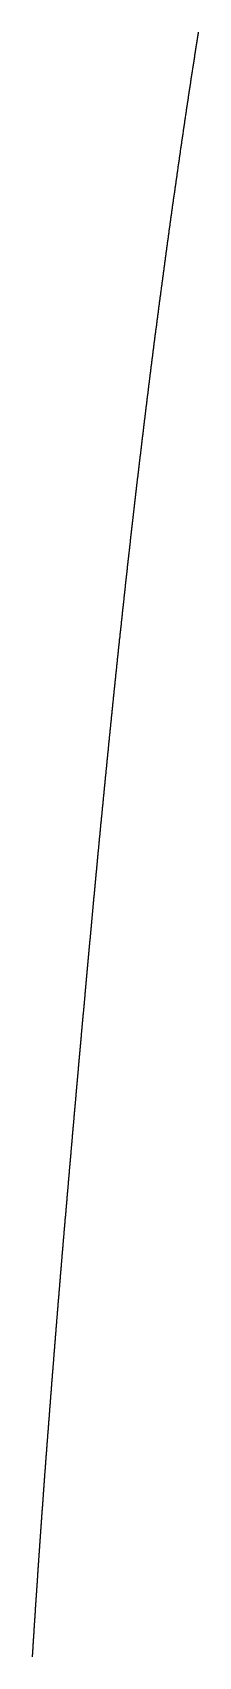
# Model space of a CAD drawing. Header units: millimetres. Extents: x 88 to 97873, y 32 to 55088.
# Drawn here: x 47980.59 to 47983.07, y 5196.91 to 5221.19 of the extents above; entities that cross this region are included whole.
import ezdxf

# ---------------------------------------------------------------- set-up
doc = ezdxf.new("R2010")
doc.units = ezdxf.units.MM
doc.header["$LTSCALE"] = 0.3

msp = doc.modelspace()

# ---------------------------------------------------------------- linework, layer by layer
msp.add_lwpolyline([(47980.592, 5196.908), (47980.593, 5196.922), (47980.594, 5196.937), (47980.595, 5196.952), (47980.596, 5196.967), (47980.597, 5196.981), (47980.598, 5196.996), (47980.599, 5197.011), (47980.6, 5197.026), (47980.601, 5197.04), (47980.602, 5197.055), (47980.602, 5197.07), (47980.603, 5197.085), (47980.604, 5197.099), (47980.605, 5197.114), (47980.606, 5197.129), (47980.607, 5197.143), (47980.608, 5197.158), (47980.609, 5197.173), (47980.61, 5197.188), (47980.611, 5197.202), (47980.612, 5197.217), (47980.613, 5197.232), (47980.614, 5197.246), (47980.615, 5197.261), (47980.616, 5197.276), (47980.617, 5197.29), (47980.618, 5197.305), (47980.618, 5197.32), (47980.619, 5197.334), (47980.62, 5197.349), (47980.621, 5197.364), (47980.622, 5197.378), (47980.623, 5197.393), (47980.624, 5197.407), (47980.625, 5197.422), (47980.626, 5197.437), (47980.627, 5197.451), (47980.628, 5197.466), (47980.629, 5197.481), (47980.63, 5197.495), (47980.631, 5197.51), (47980.632, 5197.524), (47980.633, 5197.539), (47980.634, 5197.554), (47980.635, 5197.568), (47980.636, 5197.583), (47980.637, 5197.597), (47980.638, 5197.612), (47980.639, 5197.626), (47980.639, 5197.641), (47980.64, 5197.656), (47980.641, 5197.67), (47980.642, 5197.685), (47980.643, 5197.699), (47980.644, 5197.714), (47980.645, 5197.728), (47980.646, 5197.743), (47980.647, 5197.757), (47980.648, 5197.772), (47980.649, 5197.786), (47980.65, 5197.801), (47980.651, 5197.816), (47980.652, 5197.83), (47980.653, 5197.845), (47980.654, 5197.859), (47980.655, 5197.874), (47980.656, 5197.888), (47980.657, 5197.903), (47980.658, 5197.917), (47980.659, 5197.932), (47980.66, 5197.946), (47980.661, 5197.96), (47980.662, 5197.975), (47980.663, 5197.989), (47980.664, 5198.004), (47980.665, 5198.018), (47980.666, 5198.033), (47980.667, 5198.047), (47980.668, 5198.062), (47980.669, 5198.076), (47980.67, 5198.091), (47980.671, 5198.105), (47980.672, 5198.12), (47980.672, 5198.134), (47980.673, 5198.148), (47980.674, 5198.163), (47980.675, 5198.177), (47980.676, 5198.192), (47980.677, 5198.206), (47980.678, 5198.22), (47980.679, 5198.235), (47980.68, 5198.249), (47980.681, 5198.264), (47980.682, 5198.278), (47980.683, 5198.292), (47980.684, 5198.307), (47980.685, 5198.321), (47980.686, 5198.336), (47980.687, 5198.35), (47980.688, 5198.364), (47980.689, 5198.379), (47980.69, 5198.393), (47980.691, 5198.407), (47980.692, 5198.422), (47980.693, 5198.436), (47980.694, 5198.451), (47980.695, 5198.465), (47980.696, 5198.479), (47980.697, 5198.494), (47980.698, 5198.508), (47980.699, 5198.522), (47980.7, 5198.537), (47980.701, 5198.551), (47980.702, 5198.565), (47980.703, 5198.58), (47980.704, 5198.594), (47980.705, 5198.608), (47980.706, 5198.622), (47980.707, 5198.637), (47980.708, 5198.651), (47980.709, 5198.665), (47980.71, 5198.68), (47980.711, 5198.694), (47980.712, 5198.708), (47980.713, 5198.723), (47980.714, 5198.737), (47980.715, 5198.751), (47980.716, 5198.765), (47980.717, 5198.78), (47980.718, 5198.794), (47980.719, 5198.808), (47980.72, 5198.822), (47980.721, 5198.837), (47980.722, 5198.851), (47980.723, 5198.865), (47980.724, 5198.879), (47980.725, 5198.894), (47980.726, 5198.908), (47980.727, 5198.922), (47980.728, 5198.936), (47980.729, 5198.951), (47980.73, 5198.965), (47980.731, 5198.979), (47980.732, 5198.993), (47980.733, 5199.008), (47980.734, 5199.022), (47980.735, 5199.036), (47980.736, 5199.05), (47980.737, 5199.064), (47980.738, 5199.079), (47980.739, 5199.093), (47980.74, 5199.107), (47980.741, 5199.121), (47980.742, 5199.135), (47980.743, 5199.149), (47980.745, 5199.164), (47980.746, 5199.178), (47980.747, 5199.192), (47980.748, 5199.206), (47980.749, 5199.22), (47980.75, 5199.235), (47980.751, 5199.249), (47980.752, 5199.263), (47980.753, 5199.277), (47980.754, 5199.291), (47980.755, 5199.305), (47980.756, 5199.319), (47980.757, 5199.334), (47980.758, 5199.348), (47980.759, 5199.362), (47980.76, 5199.376), (47980.761, 5199.39), (47980.762, 5199.404), (47980.763, 5199.418), (47980.764, 5199.433), (47980.765, 5199.447), (47980.766, 5199.461), (47980.767, 5199.475), (47980.768, 5199.489), (47980.769, 5199.503), (47980.77, 5199.517), (47980.771, 5199.531), (47980.772, 5199.545), (47980.773, 5199.559), (47980.774, 5199.574), (47980.775, 5199.588), (47980.776, 5199.602), (47980.777, 5199.616), (47980.778, 5199.63), (47980.779, 5199.644), (47980.781, 5199.658), (47980.782, 5199.672), (47980.783, 5199.686), (47980.784, 5199.7), (47980.785, 5199.714), (47980.786, 5199.728), (47980.787, 5199.742), (47980.788, 5199.757), (47980.789, 5199.771), (47980.79, 5199.785), (47980.791, 5199.799), (47980.792, 5199.813), (47980.793, 5199.827), (47980.794, 5199.841), (47980.795, 5199.855), (47980.796, 5199.869), (47980.797, 5199.883), (47980.798, 5199.897), (47980.799, 5199.911), (47980.8, 5199.925), (47980.801, 5199.939), (47980.802, 5199.953), (47980.803, 5199.967), (47980.805, 5199.981), (47980.806, 5199.995), (47980.807, 5200.009), (47980.808, 5200.023), (47980.809, 5200.037), (47980.81, 5200.051), (47980.811, 5200.065), (47980.812, 5200.079), (47980.813, 5200.093), (47980.814, 5200.107), (47980.815, 5200.121), (47980.816, 5200.135), (47980.817, 5200.149), (47980.818, 5200.163), (47980.819, 5200.177), (47980.82, 5200.191), (47980.821, 5200.205), (47980.822, 5200.219), (47980.823, 5200.233), (47980.825, 5200.247), (47980.826, 5200.261), (47980.827, 5200.275), (47980.828, 5200.289), (47980.829, 5200.303), (47980.83, 5200.316), (47980.831, 5200.33), (47980.832, 5200.344), (47980.833, 5200.358), (47980.834, 5200.372), (47980.835, 5200.386), (47980.836, 5200.4), (47980.837, 5200.414), (47980.838, 5200.428), (47980.839, 5200.442), (47980.84, 5200.456), (47980.842, 5200.47), (47980.843, 5200.484), (47980.844, 5200.498), (47980.845, 5200.511), (47980.846, 5200.525), (47980.847, 5200.539), (47980.848, 5200.553), (47980.849, 5200.567), (47980.85, 5200.581), (47980.851, 5200.595), (47980.852, 5200.609), (47980.853, 5200.623), (47980.854, 5200.637), (47980.855, 5200.65), (47980.857, 5200.664), (47980.858, 5200.678), (47980.859, 5200.692), (47980.86, 5200.706), (47980.861, 5200.72), (47980.862, 5200.734), (47980.863, 5200.748), (47980.864, 5200.762), (47980.865, 5200.775), (47980.866, 5200.789), (47980.867, 5200.803), (47980.868, 5200.817), (47980.869, 5200.831), (47980.871, 5200.845), (47980.872, 5200.859), (47980.873, 5200.872), (47980.874, 5200.886), (47980.875, 5200.9), (47980.876, 5200.914), (47980.877, 5200.928), (47980.878, 5200.942), (47980.879, 5200.955), (47980.88, 5200.969), (47980.881, 5200.983), (47980.882, 5200.997), (47980.883, 5201.011), (47980.885, 5201.025), (47980.886, 5201.038), (47980.887, 5201.052), (47980.888, 5201.066), (47980.889, 5201.08), (47980.89, 5201.094), (47980.891, 5201.108), (47980.892, 5201.121), (47980.893, 5201.135), (47980.894, 5201.149), (47980.895, 5201.163), (47980.897, 5201.177), (47980.898, 5201.19), (47980.899, 5201.204), (47980.9, 5201.218), (47980.901, 5201.232), (47980.902, 5201.246), (47980.903, 5201.259), (47980.904, 5201.273), (47980.905, 5201.287), (47980.906, 5201.301), (47980.907, 5201.315), (47980.909, 5201.328), (47980.91, 5201.342), (47980.911, 5201.356), (47980.912, 5201.37), (47980.913, 5201.384), (47980.914, 5201.397), (47980.915, 5201.411), (47980.916, 5201.425), (47980.917, 5201.439), (47980.918, 5201.452), (47980.92, 5201.466), (47980.921, 5201.48), (47980.922, 5201.494), (47980.923, 5201.507), (47980.924, 5201.521), (47980.925, 5201.535), (47980.926, 5201.549), (47980.927, 5201.562), (47980.928, 5201.576), (47980.929, 5201.59), (47980.931, 5201.604), (47980.932, 5201.617), (47980.933, 5201.631), (47980.934, 5201.645), (47980.935, 5201.659), (47980.936, 5201.672), (47980.937, 5201.686), (47980.938, 5201.7), (47980.939, 5201.714), (47980.94, 5201.727), (47980.942, 5201.741), (47980.943, 5201.755), (47980.944, 5201.769), (47980.945, 5201.782), (47980.946, 5201.796), (47980.947, 5201.81), (47980.948, 5201.823), (47980.949, 5201.837), (47980.95, 5201.851), (47980.952, 5201.865), (47980.953, 5201.878), (47980.954, 5201.892), (47980.955, 5201.906), (47980.956, 5201.919), (47980.957, 5201.933), (47980.958, 5201.947), (47980.959, 5201.961), (47980.961, 5201.974), (47980.962, 5201.988), (47980.963, 5202.002), (47980.964, 5202.015), (47980.965, 5202.029), (47980.966, 5202.043), (47980.967, 5202.057), (47980.968, 5202.07), (47980.969, 5202.084), (47980.971, 5202.098), (47980.972, 5202.111), (47980.973, 5202.125), (47980.974, 5202.139), (47980.975, 5202.152), (47980.976, 5202.166), (47980.977, 5202.18), (47980.978, 5202.193), (47980.98, 5202.207), (47980.981, 5202.221), (47980.982, 5202.234), (47980.983, 5202.248), (47980.984, 5202.262), (47980.985, 5202.275), (47980.986, 5202.289), (47980.987, 5202.303), (47980.989, 5202.316), (47980.99, 5202.33), (47980.991, 5202.344), (47980.992, 5202.357), (47980.993, 5202.371), (47980.994, 5202.385), (47980.995, 5202.398), (47980.996, 5202.412), (47980.998, 5202.426), (47980.999, 5202.439), (47981, 5202.453), (47981.001, 5202.467), (47981.002, 5202.48), (47981.003, 5202.494), (47981.004, 5202.508), (47981.005, 5202.521), (47981.007, 5202.535), (47981.008, 5202.549), (47981.009, 5202.562), (47981.01, 5202.576), (47981.011, 5202.59), (47981.012, 5202.603), (47981.013, 5202.617), (47981.015, 5202.631), (47981.016, 5202.644), (47981.017, 5202.658), (47981.018, 5202.671), (47981.019, 5202.685), (47981.02, 5202.699), (47981.021, 5202.712), (47981.022, 5202.726), (47981.024, 5202.74), (47981.025, 5202.753), (47981.026, 5202.767), (47981.027, 5202.781), (47981.028, 5202.794), (47981.029, 5202.808), (47981.03, 5202.821), (47981.032, 5202.835), (47981.033, 5202.849), (47981.034, 5202.862), (47981.035, 5202.876), (47981.036, 5202.89), (47981.037, 5202.903), (47981.038, 5202.917), (47981.04, 5202.93), (47981.041, 5202.944), (47981.042, 5202.958), (47981.043, 5202.971), (47981.044, 5202.985), (47981.045, 5202.998), (47981.046, 5203.012), (47981.048, 5203.026), (47981.049, 5203.039), (47981.05, 5203.053), (47981.051, 5203.067), (47981.052, 5203.08), (47981.053, 5203.094), (47981.054, 5203.107), (47981.056, 5203.121), (47981.057, 5203.135), (47981.058, 5203.148), (47981.059, 5203.162), (47981.06, 5203.175), (47981.061, 5203.189), (47981.063, 5203.203), (47981.064, 5203.216), (47981.065, 5203.23), (47981.066, 5203.243), (47981.067, 5203.257), (47981.068, 5203.271), (47981.069, 5203.284), (47981.071, 5203.298), (47981.072, 5203.311), (47981.073, 5203.325), (47981.074, 5203.339), (47981.075, 5203.352), (47981.076, 5203.366), (47981.077, 5203.379), (47981.079, 5203.393), (47981.08, 5203.407), (47981.081, 5203.42), (47981.082, 5203.434), (47981.083, 5203.447), (47981.084, 5203.461), (47981.086, 5203.475), (47981.087, 5203.488), (47981.088, 5203.502), (47981.089, 5203.515), (47981.09, 5203.529), (47981.091, 5203.542), (47981.093, 5203.556), (47981.094, 5203.57), (47981.095, 5203.583), (47981.096, 5203.597), (47981.097, 5203.61), (47981.098, 5203.624), (47981.1, 5203.638), (47981.101, 5203.651), (47981.102, 5203.665), (47981.103, 5203.678), (47981.104, 5203.692), (47981.105, 5203.705), (47981.107, 5203.719), (47981.108, 5203.733), (47981.109, 5203.746), (47981.11, 5203.76), (47981.111, 5203.773), (47981.112, 5203.787), (47981.113, 5203.8), (47981.115, 5203.814), (47981.116, 5203.828), (47981.117, 5203.841), (47981.118, 5203.855), (47981.119, 5203.868), (47981.121, 5203.882), (47981.122, 5203.895), (47981.123, 5203.909), (47981.124, 5203.923), (47981.125, 5203.936), (47981.126, 5203.95), (47981.128, 5203.963), (47981.129, 5203.977), (47981.13, 5203.99), (47981.131, 5204.004), (47981.132, 5204.018), (47981.133, 5204.031), (47981.135, 5204.045), (47981.136, 5204.058), (47981.137, 5204.072), (47981.138, 5204.085), (47981.139, 5204.099), (47981.14, 5204.113), (47981.142, 5204.126), (47981.143, 5204.14), (47981.144, 5204.153), (47981.145, 5204.167), (47981.146, 5204.18), (47981.147, 5204.194), (47981.149, 5204.208), (47981.15, 5204.221), (47981.151, 5204.235), (47981.152, 5204.248), (47981.153, 5204.262), (47981.155, 5204.275), (47981.156, 5204.289), (47981.157, 5204.303), (47981.158, 5204.316), (47981.159, 5204.33), (47981.16, 5204.343), (47981.162, 5204.357), (47981.163, 5204.37), (47981.164, 5204.384), (47981.165, 5204.398), (47981.166, 5204.411), (47981.168, 5204.425), (47981.169, 5204.438), (47981.17, 5204.452), (47981.171, 5204.465), (47981.172, 5204.479), (47981.173, 5204.492), (47981.175, 5204.506), (47981.176, 5204.52), (47981.177, 5204.533), (47981.178, 5204.547), (47981.179, 5204.56), (47981.181, 5204.574), (47981.182, 5204.587), (47981.183, 5204.601), (47981.184, 5204.615), (47981.185, 5204.628), (47981.186, 5204.642), (47981.188, 5204.655), (47981.189, 5204.669), (47981.19, 5204.682), (47981.191, 5204.696), (47981.192, 5204.71), (47981.194, 5204.723), (47981.195, 5204.737), (47981.196, 5204.75), (47981.197, 5204.764), (47981.198, 5204.777), (47981.2, 5204.791), (47981.201, 5204.805), (47981.202, 5204.818), (47981.203, 5204.832), (47981.204, 5204.845), (47981.206, 5204.859), (47981.207, 5204.872), (47981.208, 5204.886), (47981.209, 5204.9), (47981.21, 5204.913), (47981.211, 5204.927), (47981.213, 5204.94), (47981.214, 5204.954), (47981.215, 5204.967), (47981.216, 5204.981), (47981.217, 5204.995), (47981.219, 5205.008), (47981.22, 5205.022), (47981.221, 5205.035), (47981.222, 5205.049), (47981.223, 5205.062), (47981.225, 5205.076), (47981.226, 5205.09), (47981.227, 5205.103), (47981.228, 5205.117), (47981.229, 5205.13), (47981.231, 5205.144), (47981.232, 5205.157), (47981.233, 5205.171), (47981.234, 5205.185), (47981.235, 5205.198), (47981.237, 5205.212), (47981.238, 5205.225), (47981.239, 5205.239), (47981.24, 5205.252), (47981.241, 5205.266), (47981.243, 5205.28), (47981.244, 5205.293), (47981.245, 5205.307), (47981.246, 5205.32), (47981.247, 5205.334), (47981.249, 5205.348), (47981.25, 5205.361), (47981.251, 5205.375), (47981.252, 5205.388), (47981.253, 5205.402), (47981.255, 5205.415), (47981.256, 5205.429), (47981.257, 5205.443), (47981.258, 5205.456), (47981.259, 5205.47), (47981.261, 5205.483), (47981.262, 5205.497), (47981.263, 5205.511), (47981.264, 5205.524), (47981.265, 5205.538), (47981.267, 5205.551), (47981.268, 5205.565), (47981.269, 5205.579), (47981.27, 5205.592), (47981.272, 5205.606), (47981.273, 5205.619), (47981.274, 5205.633), (47981.275, 5205.647), (47981.276, 5205.66), (47981.278, 5205.674), (47981.279, 5205.687), (47981.28, 5205.701), (47981.281, 5205.715), (47981.282, 5205.728), (47981.284, 5205.742), (47981.285, 5205.755), (47981.286, 5205.769), (47981.287, 5205.783), (47981.288, 5205.796), (47981.29, 5205.81), (47981.291, 5205.823), (47981.292, 5205.837), (47981.293, 5205.851), (47981.295, 5205.864), (47981.296, 5205.878), (47981.297, 5205.891), (47981.298, 5205.905), (47981.299, 5205.919), (47981.301, 5205.932), (47981.302, 5205.946), (47981.303, 5205.959), (47981.304, 5205.973), (47981.305, 5205.987), (47981.307, 5206), (47981.308, 5206.014), (47981.309, 5206.028), (47981.31, 5206.041), (47981.312, 5206.055), (47981.313, 5206.068), (47981.314, 5206.082), (47981.315, 5206.096), (47981.316, 5206.109), (47981.318, 5206.123), (47981.319, 5206.137), (47981.32, 5206.15), (47981.321, 5206.164), (47981.323, 5206.177), (47981.324, 5206.191), (47981.325, 5206.205), (47981.326, 5206.218), (47981.327, 5206.232), (47981.329, 5206.246), (47981.33, 5206.259), (47981.331, 5206.273), (47981.332, 5206.286), (47981.333, 5206.3), (47981.335, 5206.314), (47981.336, 5206.327), (47981.337, 5206.341), (47981.338, 5206.355), (47981.34, 5206.368), (47981.341, 5206.382), (47981.342, 5206.396), (47981.343, 5206.409), (47981.345, 5206.423), (47981.346, 5206.437), (47981.347, 5206.45), (47981.348, 5206.464), (47981.349, 5206.477), (47981.351, 5206.491), (47981.352, 5206.505), (47981.353, 5206.518), (47981.354, 5206.532), (47981.356, 5206.546), (47981.357, 5206.559), (47981.358, 5206.573), (47981.359, 5206.587), (47981.36, 5206.6), (47981.362, 5206.614), (47981.363, 5206.628), (47981.364, 5206.641), (47981.365, 5206.655), (47981.367, 5206.669), (47981.368, 5206.682), (47981.369, 5206.696), (47981.37, 5206.71), (47981.372, 5206.723), (47981.373, 5206.737), (47981.374, 5206.751), (47981.375, 5206.764), (47981.377, 5206.778), (47981.378, 5206.792), (47981.379, 5206.805), (47981.38, 5206.819), (47981.381, 5206.833), (47981.383, 5206.846), (47981.384, 5206.86), (47981.385, 5206.874), (47981.386, 5206.887), (47981.388, 5206.901), (47981.389, 5206.915), (47981.39, 5206.928), (47981.391, 5206.942), (47981.393, 5206.956), (47981.394, 5206.969), (47981.395, 5206.983), (47981.396, 5206.997), (47981.398, 5207.01), (47981.399, 5207.024), (47981.4, 5207.038), (47981.401, 5207.051), (47981.403, 5207.065), (47981.404, 5207.079), (47981.405, 5207.093), (47981.406, 5207.106), (47981.408, 5207.12), (47981.409, 5207.134), (47981.41, 5207.147), (47981.411, 5207.161), (47981.413, 5207.175), (47981.414, 5207.188), (47981.415, 5207.202), (47981.416, 5207.216), (47981.418, 5207.229), (47981.419, 5207.243), (47981.42, 5207.257), (47981.421, 5207.271), (47981.423, 5207.284), (47981.424, 5207.298), (47981.425, 5207.312), (47981.426, 5207.325), (47981.428, 5207.339), (47981.429, 5207.353), (47981.43, 5207.367), (47981.431, 5207.38), (47981.433, 5207.394), (47981.434, 5207.408), (47981.435, 5207.421), (47981.436, 5207.435), (47981.438, 5207.449), (47981.439, 5207.462), (47981.44, 5207.476), (47981.441, 5207.49), (47981.443, 5207.504), (47981.444, 5207.517), (47981.445, 5207.531), (47981.446, 5207.545), (47981.448, 5207.559), (47981.449, 5207.572), (47981.45, 5207.586), (47981.451, 5207.6), (47981.453, 5207.613), (47981.454, 5207.627), (47981.455, 5207.641), (47981.457, 5207.655), (47981.458, 5207.668), (47981.459, 5207.682), (47981.46, 5207.696), (47981.462, 5207.71), (47981.463, 5207.723), (47981.464, 5207.737), (47981.465, 5207.751), (47981.467, 5207.765), (47981.468, 5207.778), (47981.469, 5207.792), (47981.47, 5207.806), (47981.472, 5207.819), (47981.473, 5207.833), (47981.474, 5207.847), (47981.476, 5207.861), (47981.477, 5207.874), (47981.478, 5207.888), (47981.479, 5207.902), (47981.481, 5207.916), (47981.482, 5207.929), (47981.483, 5207.943), (47981.484, 5207.957), (47981.486, 5207.971), (47981.487, 5207.984), (47981.488, 5207.998), (47981.49, 5208.012), (47981.491, 5208.026), (47981.492, 5208.04), (47981.493, 5208.053), (47981.495, 5208.067), (47981.496, 5208.081), (47981.497, 5208.095), (47981.499, 5208.108), (47981.5, 5208.122), (47981.501, 5208.136), (47981.502, 5208.15), (47981.504, 5208.163), (47981.505, 5208.177), (47981.506, 5208.191), (47981.508, 5208.205), (47981.509, 5208.218), (47981.51, 5208.232), (47981.511, 5208.246), (47981.513, 5208.26), (47981.514, 5208.274), (47981.515, 5208.287), (47981.517, 5208.301), (47981.518, 5208.315), (47981.519, 5208.329), (47981.52, 5208.343), (47981.522, 5208.356), (47981.523, 5208.37), (47981.524, 5208.384), (47981.526, 5208.398), (47981.527, 5208.411), (47981.528, 5208.425), (47981.529, 5208.439), (47981.531, 5208.453), (47981.532, 5208.467), (47981.533, 5208.48), (47981.535, 5208.494), (47981.536, 5208.508), (47981.537, 5208.522), (47981.539, 5208.536), (47981.54, 5208.549), (47981.541, 5208.563), (47981.542, 5208.577), (47981.544, 5208.591), (47981.545, 5208.605), (47981.546, 5208.618), (47981.548, 5208.632), (47981.549, 5208.646), (47981.55, 5208.66), (47981.552, 5208.674), (47981.553, 5208.688), (47981.554, 5208.701), (47981.555, 5208.715), (47981.557, 5208.729), (47981.558, 5208.743), (47981.559, 5208.757), (47981.561, 5208.77), (47981.562, 5208.784), (47981.563, 5208.798), (47981.565, 5208.812), (47981.566, 5208.826), (47981.567, 5208.84), (47981.569, 5208.853), (47981.57, 5208.867), (47981.571, 5208.881), (47981.573, 5208.895), (47981.574, 5208.909), (47981.575, 5208.923), (47981.576, 5208.936), (47981.578, 5208.95), (47981.579, 5208.964), (47981.58, 5208.978), (47981.582, 5208.992), (47981.583, 5209.006), (47981.584, 5209.019), (47981.586, 5209.033), (47981.587, 5209.047), (47981.588, 5209.061), (47981.59, 5209.075), (47981.591, 5209.089), (47981.592, 5209.102), (47981.594, 5209.116), (47981.595, 5209.13), (47981.596, 5209.144), (47981.598, 5209.158), (47981.599, 5209.172), (47981.6, 5209.186), (47981.602, 5209.199), (47981.603, 5209.213), (47981.604, 5209.227), (47981.606, 5209.241), (47981.607, 5209.255), (47981.608, 5209.269), (47981.61, 5209.283), (47981.611, 5209.297), (47981.612, 5209.31), (47981.614, 5209.324), (47981.615, 5209.338), (47981.616, 5209.352), (47981.618, 5209.366), (47981.619, 5209.38), (47981.62, 5209.394), (47981.622, 5209.408), (47981.623, 5209.421), (47981.624, 5209.435), (47981.626, 5209.449), (47981.627, 5209.463), (47981.628, 5209.477), (47981.63, 5209.491), (47981.631, 5209.505), (47981.632, 5209.519), (47981.634, 5209.532), (47981.635, 5209.546), (47981.636, 5209.56), (47981.638, 5209.574), (47981.639, 5209.588), (47981.64, 5209.602), (47981.642, 5209.616), (47981.643, 5209.63), (47981.645, 5209.644), (47981.646, 5209.658), (47981.647, 5209.671), (47981.649, 5209.685), (47981.65, 5209.699), (47981.651, 5209.713), (47981.653, 5209.727), (47981.654, 5209.741), (47981.655, 5209.755), (47981.657, 5209.769), (47981.658, 5209.783), (47981.659, 5209.797), (47981.661, 5209.811), (47981.662, 5209.824), (47981.664, 5209.838), (47981.665, 5209.852), (47981.666, 5209.866), (47981.668, 5209.88), (47981.669, 5209.894), (47981.67, 5209.908), (47981.672, 5209.922), (47981.673, 5209.936), (47981.674, 5209.95), (47981.676, 5209.964), (47981.677, 5209.978), (47981.679, 5209.992), (47981.68, 5210.006), (47981.681, 5210.019), (47981.683, 5210.033), (47981.684, 5210.047), (47981.685, 5210.061), (47981.687, 5210.075), (47981.688, 5210.089), (47981.69, 5210.103), (47981.691, 5210.117), (47981.692, 5210.131), (47981.694, 5210.145), (47981.695, 5210.159), (47981.696, 5210.173), (47981.698, 5210.187), (47981.699, 5210.201), (47981.701, 5210.215), (47981.702, 5210.229), (47981.703, 5210.243), (47981.705, 5210.257), (47981.706, 5210.271), (47981.708, 5210.285), (47981.709, 5210.299), (47981.71, 5210.312), (47981.712, 5210.326), (47981.713, 5210.34), (47981.715, 5210.354), (47981.716, 5210.368), (47981.717, 5210.382), (47981.719, 5210.396), (47981.72, 5210.41), (47981.721, 5210.424), (47981.723, 5210.438), (47981.724, 5210.452), (47981.726, 5210.466), (47981.727, 5210.48), (47981.728, 5210.494), (47981.73, 5210.508), (47981.731, 5210.522), (47981.733, 5210.536), (47981.734, 5210.55), (47981.735, 5210.564), (47981.737, 5210.578), (47981.738, 5210.592), (47981.74, 5210.606), (47981.741, 5210.62), (47981.743, 5210.634), (47981.744, 5210.648), (47981.745, 5210.662), (47981.747, 5210.676), (47981.748, 5210.69), (47981.75, 5210.704), (47981.751, 5210.718), (47981.752, 5210.732), (47981.754, 5210.746), (47981.755, 5210.76), (47981.757, 5210.774), (47981.758, 5210.788), (47981.759, 5210.802), (47981.761, 5210.816), (47981.762, 5210.83), (47981.764, 5210.844), (47981.765, 5210.858), (47981.767, 5210.872), (47981.768, 5210.886), (47981.769, 5210.9), (47981.771, 5210.914), (47981.772, 5210.928), (47981.774, 5210.942), (47981.775, 5210.957), (47981.777, 5210.971), (47981.778, 5210.985), (47981.779, 5210.999), (47981.781, 5211.013), (47981.782, 5211.027), (47981.784, 5211.041), (47981.785, 5211.055), (47981.787, 5211.069), (47981.788, 5211.083), (47981.789, 5211.097), (47981.791, 5211.111), (47981.792, 5211.125), (47981.794, 5211.139), (47981.795, 5211.153), (47981.797, 5211.167), (47981.798, 5211.181), (47981.8, 5211.195), (47981.801, 5211.209), (47981.802, 5211.223), (47981.804, 5211.237), (47981.805, 5211.252), (47981.807, 5211.266), (47981.808, 5211.28), (47981.81, 5211.294), (47981.811, 5211.308), (47981.813, 5211.322), (47981.814, 5211.336), (47981.815, 5211.35), (47981.817, 5211.364), (47981.818, 5211.378), (47981.82, 5211.392), (47981.821, 5211.406), (47981.823, 5211.42), (47981.824, 5211.435), (47981.826, 5211.449), (47981.827, 5211.463), (47981.829, 5211.477), (47981.83, 5211.491), (47981.832, 5211.505), (47981.833, 5211.519), (47981.834, 5211.533), (47981.836, 5211.547), (47981.837, 5211.561), (47981.839, 5211.575), (47981.84, 5211.59), (47981.842, 5211.604), (47981.843, 5211.618), (47981.845, 5211.632), (47981.846, 5211.646), (47981.848, 5211.66), (47981.849, 5211.674), (47981.851, 5211.688), (47981.852, 5211.702), (47981.854, 5211.717), (47981.855, 5211.731), (47981.857, 5211.745), (47981.858, 5211.759), (47981.86, 5211.773), (47981.861, 5211.787), (47981.862, 5211.801), (47981.864, 5211.815), (47981.865, 5211.83), (47981.867, 5211.844), (47981.868, 5211.858), (47981.87, 5211.872), (47981.871, 5211.886), (47981.873, 5211.9), (47981.874, 5211.914), (47981.876, 5211.929), (47981.877, 5211.943), (47981.879, 5211.957), (47981.88, 5211.971), (47981.882, 5211.985), (47981.883, 5211.999), (47981.885, 5212.013), (47981.886, 5212.028), (47981.888, 5212.042), (47981.889, 5212.056), (47981.891, 5212.07), (47981.892, 5212.084), (47981.894, 5212.098), (47981.895, 5212.113), (47981.897, 5212.127), (47981.898, 5212.141), (47981.9, 5212.155), (47981.901, 5212.169), (47981.903, 5212.183), (47981.904, 5212.198), (47981.906, 5212.212), (47981.907, 5212.226), (47981.909, 5212.24), (47981.91, 5212.254), (47981.912, 5212.268), (47981.914, 5212.283), (47981.915, 5212.297), (47981.917, 5212.311), (47981.918, 5212.325), (47981.92, 5212.339), (47981.921, 5212.354), (47981.923, 5212.368), (47981.924, 5212.382), (47981.926, 5212.396), (47981.927, 5212.41), (47981.929, 5212.425), (47981.93, 5212.439), (47981.932, 5212.453), (47981.933, 5212.467), (47981.935, 5212.481), (47981.936, 5212.496), (47981.938, 5212.51), (47981.939, 5212.524), (47981.941, 5212.538), (47981.943, 5212.552), (47981.944, 5212.567), (47981.946, 5212.581), (47981.947, 5212.595), (47981.949, 5212.609), (47981.95, 5212.624), (47981.952, 5212.638), (47981.953, 5212.652), (47981.955, 5212.666), (47981.956, 5212.68), (47981.958, 5212.695), (47981.96, 5212.709), (47981.961, 5212.723), (47981.963, 5212.737), (47981.964, 5212.752), (47981.966, 5212.766), (47981.967, 5212.78), (47981.969, 5212.794), (47981.97, 5212.809), (47981.972, 5212.823), (47981.974, 5212.837), (47981.975, 5212.851), (47981.977, 5212.866), (47981.978, 5212.88), (47981.98, 5212.894), (47981.981, 5212.908), (47981.983, 5212.923), (47981.984, 5212.937), (47981.986, 5212.951), (47981.988, 5212.965), (47981.989, 5212.98), (47981.991, 5212.994), (47981.992, 5213.008), (47981.994, 5213.022), (47981.995, 5213.037), (47981.997, 5213.051), (47981.999, 5213.065), (47982, 5213.08), (47982.002, 5213.094), (47982.003, 5213.108), (47982.005, 5213.122), (47982.007, 5213.137), (47982.008, 5213.151), (47982.01, 5213.165), (47982.011, 5213.18), (47982.013, 5213.194), (47982.014, 5213.208), (47982.016, 5213.223), (47982.018, 5213.237), (47982.019, 5213.251), (47982.021, 5213.265), (47982.022, 5213.28), (47982.024, 5213.294), (47982.026, 5213.308), (47982.027, 5213.323), (47982.029, 5213.337), (47982.03, 5213.351), (47982.032, 5213.366), (47982.034, 5213.38), (47982.035, 5213.394), (47982.037, 5213.409), (47982.038, 5213.423), (47982.04, 5213.437), (47982.042, 5213.452), (47982.043, 5213.466), (47982.045, 5213.48), (47982.046, 5213.495), (47982.048, 5213.509), (47982.05, 5213.523), (47982.051, 5213.538), (47982.053, 5213.552), (47982.055, 5213.566), (47982.056, 5213.581), (47982.058, 5213.595), (47982.059, 5213.609), (47982.061, 5213.624), (47982.063, 5213.638), (47982.064, 5213.652), (47982.066, 5213.667), (47982.068, 5213.681), (47982.069, 5213.695), (47982.071, 5213.71), (47982.072, 5213.724), (47982.074, 5213.738), (47982.076, 5213.753), (47982.077, 5213.767), (47982.079, 5213.782), (47982.081, 5213.796), (47982.082, 5213.81), (47982.084, 5213.825), (47982.086, 5213.839), (47982.087, 5213.853), (47982.089, 5213.868), (47982.09, 5213.882), (47982.092, 5213.897), (47982.094, 5213.911), (47982.095, 5213.925), (47982.097, 5213.94), (47982.099, 5213.954), (47982.1, 5213.969), (47982.102, 5213.983), (47982.104, 5213.997), (47982.105, 5214.012), (47982.107, 5214.026), (47982.109, 5214.041), (47982.11, 5214.055), (47982.112, 5214.069), (47982.114, 5214.084), (47982.115, 5214.098), (47982.117, 5214.113), (47982.119, 5214.127), (47982.12, 5214.141), (47982.122, 5214.156), (47982.124, 5214.17), (47982.125, 5214.185), (47982.127, 5214.199), (47982.129, 5214.214), (47982.13, 5214.228), (47982.132, 5214.242), (47982.134, 5214.257), (47982.135, 5214.271), (47982.137, 5214.286), (47982.139, 5214.3), (47982.14, 5214.315), (47982.142, 5214.329), (47982.144, 5214.343), (47982.145, 5214.358), (47982.147, 5214.372), (47982.149, 5214.387), (47982.15, 5214.401), (47982.152, 5214.416), (47982.154, 5214.43), (47982.155, 5214.445), (47982.157, 5214.459), (47982.159, 5214.474), (47982.161, 5214.488), (47982.162, 5214.503), (47982.164, 5214.517), (47982.166, 5214.531), (47982.167, 5214.546), (47982.169, 5214.56), (47982.171, 5214.575), (47982.172, 5214.589), (47982.174, 5214.604), (47982.176, 5214.618), (47982.178, 5214.633), (47982.179, 5214.647), (47982.181, 5214.662), (47982.183, 5214.676), (47982.184, 5214.691), (47982.186, 5214.705), (47982.188, 5214.72), (47982.19, 5214.734), (47982.191, 5214.749), (47982.193, 5214.763), (47982.195, 5214.778), (47982.196, 5214.792), (47982.198, 5214.807), (47982.2, 5214.821), (47982.202, 5214.836), (47982.203, 5214.85), (47982.205, 5214.865), (47982.207, 5214.879), (47982.209, 5214.894), (47982.21, 5214.908), (47982.212, 5214.923), (47982.214, 5214.937), (47982.216, 5214.952), (47982.217, 5214.966), (47982.219, 5214.981), (47982.221, 5214.996), (47982.222, 5215.01), (47982.224, 5215.025), (47982.226, 5215.039), (47982.228, 5215.054), (47982.229, 5215.068), (47982.231, 5215.083), (47982.233, 5215.097), (47982.235, 5215.112), (47982.236, 5215.126), (47982.238, 5215.141), (47982.24, 5215.156), (47982.242, 5215.17), (47982.244, 5215.185), (47982.245, 5215.199), (47982.247, 5215.214), (47982.249, 5215.228), (47982.251, 5215.243), (47982.252, 5215.258), (47982.254, 5215.272), (47982.256, 5215.287), (47982.258, 5215.301), (47982.259, 5215.316), (47982.261, 5215.33), (47982.263, 5215.345), (47982.265, 5215.36), (47982.267, 5215.374), (47982.268, 5215.389), (47982.27, 5215.403), (47982.272, 5215.418), (47982.274, 5215.433), (47982.275, 5215.447), (47982.277, 5215.462), (47982.279, 5215.476), (47982.281, 5215.491), (47982.283, 5215.506), (47982.284, 5215.52), (47982.286, 5215.535), (47982.288, 5215.549), (47982.29, 5215.564), (47982.292, 5215.579), (47982.293, 5215.593), (47982.295, 5215.608), (47982.297, 5215.623), (47982.299, 5215.637), (47982.301, 5215.652), (47982.302, 5215.666), (47982.304, 5215.681), (47982.306, 5215.696), (47982.308, 5215.71), (47982.31, 5215.725), (47982.311, 5215.74), (47982.313, 5215.754), (47982.315, 5215.769), (47982.317, 5215.784), (47982.319, 5215.798), (47982.32, 5215.813), (47982.322, 5215.827), (47982.324, 5215.842), (47982.326, 5215.857), (47982.328, 5215.871), (47982.33, 5215.886), (47982.331, 5215.901), (47982.333, 5215.915), (47982.335, 5215.93), (47982.337, 5215.945), (47982.339, 5215.959), (47982.341, 5215.974), (47982.342, 5215.989), (47982.344, 5216.003), (47982.346, 5216.018), (47982.348, 5216.033), (47982.35, 5216.048), (47982.352, 5216.062), (47982.353, 5216.077), (47982.355, 5216.092), (47982.357, 5216.106), (47982.359, 5216.121), (47982.361, 5216.136), (47982.363, 5216.15), (47982.365, 5216.165), (47982.366, 5216.18), (47982.368, 5216.195), (47982.37, 5216.209), (47982.372, 5216.224), (47982.374, 5216.239), (47982.376, 5216.253), (47982.378, 5216.268), (47982.379, 5216.283), (47982.381, 5216.298), (47982.383, 5216.312), (47982.385, 5216.327), (47982.387, 5216.342), (47982.389, 5216.356), (47982.391, 5216.371), (47982.393, 5216.386), (47982.394, 5216.401), (47982.396, 5216.415), (47982.398, 5216.43), (47982.4, 5216.445), (47982.402, 5216.46), (47982.404, 5216.474), (47982.406, 5216.489), (47982.408, 5216.504), (47982.409, 5216.519), (47982.411, 5216.533), (47982.413, 5216.548), (47982.415, 5216.563), (47982.417, 5216.578), (47982.419, 5216.593), (47982.421, 5216.607), (47982.423, 5216.622), (47982.425, 5216.637), (47982.427, 5216.652), (47982.428, 5216.666), (47982.43, 5216.681), (47982.432, 5216.696), (47982.434, 5216.711), (47982.436, 5216.726), (47982.438, 5216.74), (47982.44, 5216.755), (47982.442, 5216.77), (47982.444, 5216.785), (47982.446, 5216.8), (47982.448, 5216.814), (47982.45, 5216.829), (47982.451, 5216.844), (47982.453, 5216.859), (47982.455, 5216.874), (47982.457, 5216.888), (47982.459, 5216.903), (47982.461, 5216.918), (47982.463, 5216.933), (47982.465, 5216.948), (47982.467, 5216.962), (47982.469, 5216.977), (47982.471, 5216.992), (47982.473, 5217.007), (47982.475, 5217.022), (47982.477, 5217.037), (47982.479, 5217.051), (47982.48, 5217.066), (47982.482, 5217.081), (47982.484, 5217.096), (47982.486, 5217.111), (47982.488, 5217.126), (47982.49, 5217.141), (47982.492, 5217.155), (47982.494, 5217.17), (47982.496, 5217.185), (47982.498, 5217.2), (47982.5, 5217.215), (47982.502, 5217.23), (47982.504, 5217.245), (47982.506, 5217.259), (47982.508, 5217.274), (47982.51, 5217.289), (47982.512, 5217.304), (47982.514, 5217.319), (47982.516, 5217.334), (47982.518, 5217.349), (47982.52, 5217.364), (47982.522, 5217.379), (47982.524, 5217.393), (47982.526, 5217.408), (47982.528, 5217.423), (47982.53, 5217.438), (47982.532, 5217.453), (47982.534, 5217.468), (47982.536, 5217.483), (47982.538, 5217.498), (47982.54, 5217.513), (47982.542, 5217.528), (47982.544, 5217.542), (47982.546, 5217.557), (47982.548, 5217.572), (47982.55, 5217.587), (47982.552, 5217.602), (47982.554, 5217.617), (47982.556, 5217.632), (47982.558, 5217.647), (47982.56, 5217.662), (47982.562, 5217.677), (47982.564, 5217.692), (47982.566, 5217.707), (47982.568, 5217.722), (47982.57, 5217.737), (47982.572, 5217.752), (47982.574, 5217.767), (47982.576, 5217.781), (47982.578, 5217.796), (47982.58, 5217.811), (47982.582, 5217.826), (47982.584, 5217.841), (47982.586, 5217.856), (47982.588, 5217.871), (47982.59, 5217.886), (47982.592, 5217.901), (47982.594, 5217.916), (47982.596, 5217.931), (47982.598, 5217.946), (47982.6, 5217.961), (47982.602, 5217.976), (47982.604, 5217.991), (47982.606, 5218.006), (47982.608, 5218.021), (47982.61, 5218.036), (47982.612, 5218.051), (47982.614, 5218.066), (47982.617, 5218.081), (47982.619, 5218.096), (47982.621, 5218.111), (47982.623, 5218.126), (47982.625, 5218.141), (47982.627, 5218.156), (47982.629, 5218.171), (47982.631, 5218.186), (47982.633, 5218.201), (47982.635, 5218.216), (47982.637, 5218.231), (47982.639, 5218.246), (47982.641, 5218.261), (47982.643, 5218.276), (47982.646, 5218.291), (47982.648, 5218.306), (47982.65, 5218.321), (47982.652, 5218.337), (47982.654, 5218.352), (47982.656, 5218.367), (47982.658, 5218.382), (47982.66, 5218.397), (47982.662, 5218.412), (47982.664, 5218.427), (47982.666, 5218.442), (47982.669, 5218.457), (47982.671, 5218.472), (47982.673, 5218.487), (47982.675, 5218.502), (47982.677, 5218.517), (47982.679, 5218.532), (47982.681, 5218.547), (47982.683, 5218.562), (47982.685, 5218.578), (47982.687, 5218.593), (47982.69, 5218.608), (47982.692, 5218.623), (47982.694, 5218.638), (47982.696, 5218.653), (47982.698, 5218.668), (47982.7, 5218.683), (47982.702, 5218.698), (47982.704, 5218.713), (47982.707, 5218.729), (47982.709, 5218.744), (47982.711, 5218.759), (47982.713, 5218.774), (47982.715, 5218.789), (47982.717, 5218.804), (47982.719, 5218.819), (47982.722, 5218.834), (47982.724, 5218.85), (47982.726, 5218.865), (47982.728, 5218.88), (47982.73, 5218.895), (47982.732, 5218.91), (47982.734, 5218.925), (47982.737, 5218.94), (47982.739, 5218.956), (47982.741, 5218.971), (47982.743, 5218.986), (47982.745, 5219.001), (47982.747, 5219.016), (47982.75, 5219.031), (47982.752, 5219.046), (47982.754, 5219.062), (47982.756, 5219.077), (47982.758, 5219.092), (47982.76, 5219.107), (47982.763, 5219.122), (47982.765, 5219.137), (47982.767, 5219.153), (47982.769, 5219.168), (47982.771, 5219.183), (47982.773, 5219.198), (47982.776, 5219.213), (47982.778, 5219.229), (47982.78, 5219.244), (47982.782, 5219.259), (47982.784, 5219.274), (47982.787, 5219.289), (47982.789, 5219.305), (47982.791, 5219.32), (47982.793, 5219.335), (47982.795, 5219.35), (47982.798, 5219.365), (47982.8, 5219.381), (47982.802, 5219.396), (47982.804, 5219.411), (47982.806, 5219.426), (47982.809, 5219.442), (47982.811, 5219.457), (47982.813, 5219.472), (47982.815, 5219.487), (47982.818, 5219.503), (47982.82, 5219.518), (47982.822, 5219.533), (47982.824, 5219.548), (47982.826, 5219.564), (47982.829, 5219.579), (47982.831, 5219.594), (47982.833, 5219.609), (47982.835, 5219.625), (47982.838, 5219.64), (47982.84, 5219.655), (47982.842, 5219.67), (47982.844, 5219.686), (47982.847, 5219.701), (47982.849, 5219.716), (47982.851, 5219.732), (47982.853, 5219.747), (47982.856, 5219.762), (47982.858, 5219.777), (47982.86, 5219.793), (47982.862, 5219.808), (47982.865, 5219.823), (47982.867, 5219.839), (47982.869, 5219.854), (47982.871, 5219.869), (47982.874, 5219.884), (47982.876, 5219.9), (47982.878, 5219.915), (47982.88, 5219.93), (47982.883, 5219.946), (47982.885, 5219.961), (47982.887, 5219.976), (47982.89, 5219.992), (47982.892, 5220.007), (47982.894, 5220.022), (47982.896, 5220.038), (47982.899, 5220.053), (47982.901, 5220.068), (47982.903, 5220.084), (47982.906, 5220.099), (47982.908, 5220.114), (47982.91, 5220.13), (47982.912, 5220.145), (47982.915, 5220.16), (47982.917, 5220.176), (47982.919, 5220.191), (47982.922, 5220.207), (47982.924, 5220.222), (47982.926, 5220.237), (47982.929, 5220.253), (47982.931, 5220.268), (47982.933, 5220.283), (47982.936, 5220.299), (47982.938, 5220.314), (47982.94, 5220.33), (47982.943, 5220.345), (47982.945, 5220.36), (47982.947, 5220.376), (47982.95, 5220.391), (47982.952, 5220.406), (47982.954, 5220.422), (47982.957, 5220.437), (47982.959, 5220.453), (47982.961, 5220.468), (47982.964, 5220.483), (47982.966, 5220.499), (47982.968, 5220.514), (47982.971, 5220.53), (47982.973, 5220.545), (47982.975, 5220.561), (47982.978, 5220.576), (47982.98, 5220.591), (47982.982, 5220.607), (47982.985, 5220.622), (47982.987, 5220.638), (47982.989, 5220.653), (47982.992, 5220.669), (47982.994, 5220.684), (47982.996, 5220.699), (47982.999, 5220.715), (47983.001, 5220.73), (47983.004, 5220.746), (47983.006, 5220.761), (47983.008, 5220.777), (47983.011, 5220.792), (47983.013, 5220.808), (47983.016, 5220.823), (47983.018, 5220.838), (47983.02, 5220.854), (47983.023, 5220.869), (47983.025, 5220.885), (47983.027, 5220.9), (47983.03, 5220.916), (47983.032, 5220.931), (47983.035, 5220.947), (47983.037, 5220.962), (47983.039, 5220.978), (47983.042, 5220.993), (47983.044, 5221.009), (47983.047, 5221.024), (47983.049, 5221.04), (47983.051, 5221.055), (47983.054, 5221.071), (47983.056, 5221.086), (47983.059, 5221.102), (47983.061, 5221.117), (47983.064, 5221.133), (47983.066, 5221.148), (47983.068, 5221.164), (47983.071, 5221.179), (47983.073, 5221.195)])

doc.saveas('drawing.dxf')
